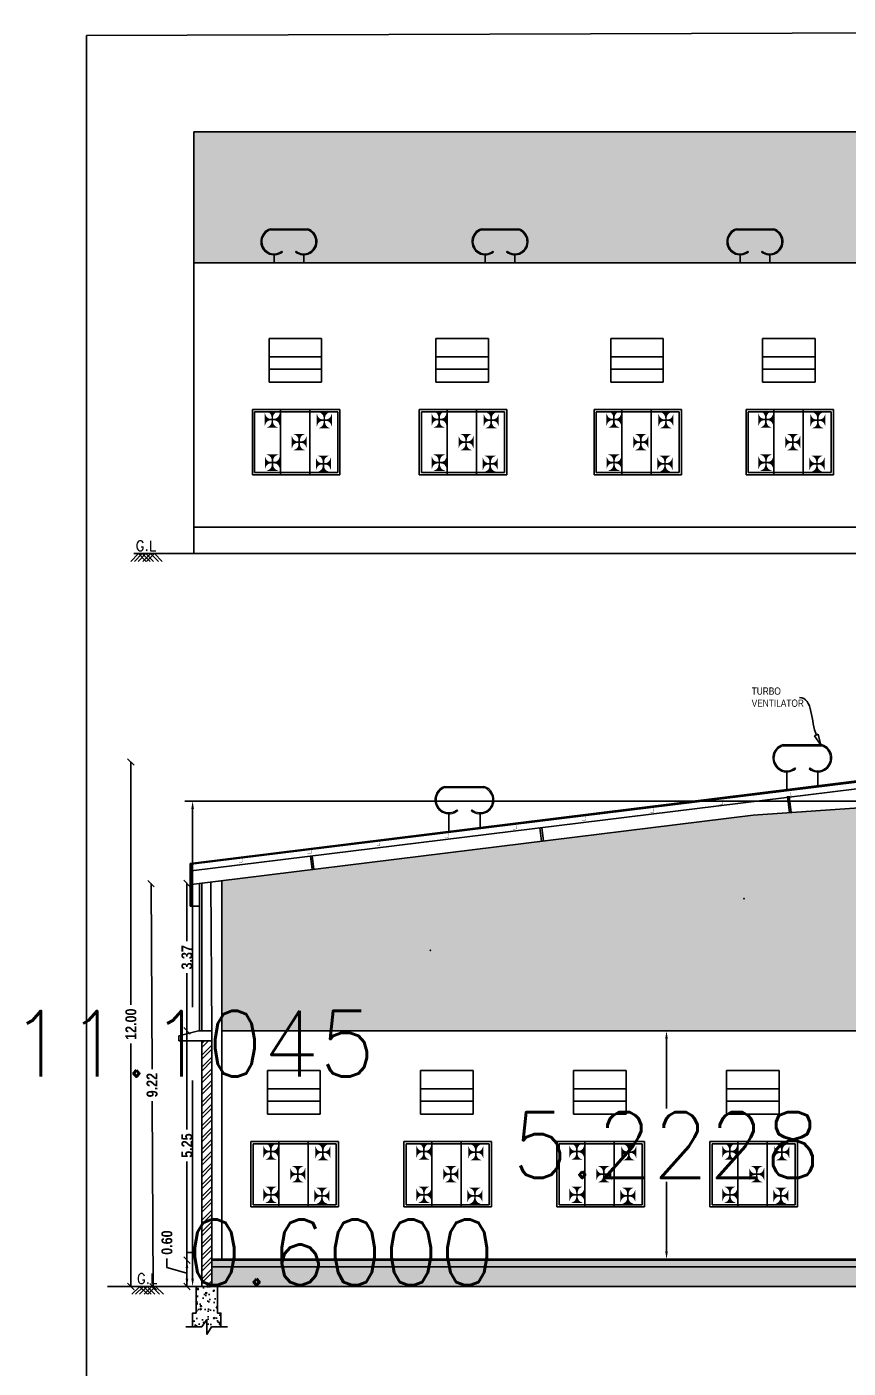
# Model space of a CAD drawing. Header units: metres. Extents: x 1422408 to 2637705, y 4160 to 80428.
# Drawn here: x 2267833.43 to 2267852.22, y 4295.29 to 4325.98 of the extents above; entities that cross this region are included whole.
import ezdxf
from ezdxf import colors
from ezdxf.entities.mleader import LeaderData, LeaderLine
from ezdxf.math import Vec2, Vec3

# ---------------------------------------------------------------- set-up
doc = ezdxf.new("R2010")
doc.units = ezdxf.units.M
doc.header["$LTSCALE"] = 3.5
doc.header["$MEASUREMENT"] = 0
doc.linetypes.add('DOT2', pattern=[0.125, 0, -0.125])
doc.layers.get('0').update_dxf_attribs({"linetype": 'CONTINUOUS'})
doc.layers.get('DEFPOINTS').update_dxf_attribs({"linetype": 'CONTINUOUS'})
for name, color, linetype in [('BLK_1_FLR_0_REGULAR_ROOM_1', 117, 'CONTINUOUS'), ('BLK_1_HT_OF_BLDG', 5, 'CONTINUOUS'), ('BLK_1_PLINTH_HEIGHT', 7, 'CONTINUOUS')]:
    doc.layers.add(name, color=color, linetype=linetype)
doc.layers.add('fur', color=31, linetype='CONTINUOUS', lineweight=9)
doc.styles.get("Standard").update_dxf_attribs({"font": 'txt.shx', "height": 1.5})
doc.styles.add('sty', font='swissc.ttf', dxfattribs={"height": 10})
doc.styles.add('sunahari', font='ARIALNB.TTF', dxfattribs={"height": 0.25})
doc.dimstyles.new('CIVIL Mt.', dxfattribs={"dimscale": 0, "dimtxt": 0.25, "dimasz": 0.15, "dimexe": 0.18, "dimexo": 0.0625, "dimgap": 0.1, "dimtad": 0, "dimzin": 0, "dimdsep": 46, "dimtxsty": 'sunahari', "dimblk": 'OBLIQUE', "dimcen": 0.09, "dimse1": 1, "dimse2": 1, "dimclrd": 253, "dimclrt": 4, "dimadec": 0, "dimazin": 0, "dimtfac": 1, "dimtofl": 0, "dimtmove": 1, "dimatfit": 3, "dimfxl": 0, "dimfrac": 2, "dimtolj": 1, "dimtzin": 0, "dimarcsym": 0})
doc.dimstyles.get("Standard").update_dxf_attribs({"dimtxt": 0.18, "dimasz": 0.18, "dimexe": 0.18, "dimexo": 0.0625, "dimgap": 0.09, "dimtad": 0, "dimtih": 1, "dimtoh": 1, "dimdec": 4, "dimzin": 0, "dimdsep": 46, "dimtxsty": 'Standard', "dimcen": 0.09, "dimadec": 0, "dimazin": 0, "dimtfac": 1, "dimtdec": 4, "dimtofl": 0, "dimtmove": 0, "dimatfit": 3, "dimfxl": 0, "dimtolj": 1, "dimtzin": 0, "dimarcsym": 0})
pattern_1 = [(90, (2269666.6561, -10534.97332), (-0.3175, 1e-16), []), (90, (2269666.81485, -10534.81457), (-0.3175, 1e-16), [0.15875, -0.079375])]

# ---------------------------------------------------------------- blocks, each defined once
blk = doc.blocks.new('DGDFG')
at = {"ltscale": 1.5}
for p, q in [((-1713.962, 14910.274), (-1713.962, 14908.779)), ((-1713.962, 14908.779, 0.095), (-1713.962, 14910.274, 0.095)), ((-1713.962, 14910.274, 0.095), (-1711.962, 14910.274, 0.095)), ((-1713.912, 14908.829, 0.095), (-1713.912, 14910.224, 0.095)), ((-1713.912, 14910.224, 0.095), (-1712.012, 14910.224, 0.095)), ((-1713.323, 14910.274, 0.095), (-1713.323, 14908.779, 0.095)), ((-1712.653, 14910.274, 0.095), (-1712.653, 14908.779, 0.095)), ((-1712.012, 14910.224, 0.095), (-1712.012, 14908.829, 0.095)), ((-1711.962, 14910.274), (-1711.962, 14908.779)), ((-1711.962, 14910.274, 0.095), (-1711.962, 14908.779, 0.095)), ((-1711.962, 14908.779, 0.095), (-1713.962, 14908.779, 0.095)), ((-1712.012, 14908.829, 0.095), (-1713.912, 14908.829, 0.095)), ((-1712.159, 14908.779), (-1713.659, 14908.779, 0.094))]:
    blk.add_line(p, q, dxfattribs=at)
at = {"ltscale": 1.5, "char_height": 0.37516, "attachment_point": 1}
for insert in [(-1713.706, 14910.232, 0.095), (-1712.516, 14910.218, 0.095), (-1713.09, 14909.715, 0.095), (-1713.703, 14909.245, 0.095), (-1712.537, 14909.219, 0.095)]:
    blk.add_mtext('{\\fWingdings|b0|i0|c2|p2;X}', dxfattribs=dict(at, insert=insert))
blk = doc.blocks.new('A$C1C3136BA')
at = {"layer": 'fur', "ltscale": 0.25}
for p, q in [((0.227, 0.62), (1.113, 0.62)), ((0.227, 0.593), (1.113, 0.593)), ((0.499, 0.091), (0.516, 0.07)), ((0.841, 0.091), (0.824, 0.07))]:
    blk.add_line(p, q, dxfattribs=at)
for centre, radius, start, end in [((0.315, 0.316), 0.317, 106.2596, 309.2134), ((1.024, 0.316), 0.317, 230.7866, 73.7404), ((0.315, 0.316), 0.29, 106.2596, 309.2134), ((1.024, 0.316), 0.29, 230.7866, 73.7404)]:
    blk.add_arc(centre, radius, start, end, dxfattribs=at)
blk = doc.blocks.new('_ClosedBlank')
at = {"color": 0, "linetype": 'ByBlock', "lineweight": -2}
for p, q in [((-1, 0.17), (0, 0)), ((-1, 0.17), (-1, -0.17)), ((0, 0), (-1, -0.17))]:
    blk.add_line(p, q, dxfattribs=at)
blk = doc.blocks.new('_Oblique')
at = {"color": 0, "linetype": 'ByBlock', "lineweight": -2}
blk.add_line((-0.5, -0.5), (0.5, 0.5), dxfattribs=at)
blk = doc.blocks.new('*D955')
at = {"color": 253, "lineweight": -2, "ltscale": 0.25}
for p, q in [((2267836.272, 4306.379), (2267836.295, 4302.135)), ((2267836.322, 4297.156), (2267836.299, 4301.4))]:
    blk.add_line(p, q, dxfattribs=at)
at = {"layer": 'DEFPOINTS', "color": 0, "ltscale": 0.25}
for p in [(2267836.272, 4306.379), (2267837.382, 4306.385), (2267837.432, 4297.162)]:
    blk.add_point(p, dxfattribs=at)
at = {"color": 253, "lineweight": -2, "ltscale": 0.25, "xscale": 0.15, "yscale": 0.15, "zscale": 0.15}
for p, rotation in [((2267836.272, 4306.379), 90.31092269875623), ((2267836.322, 4297.156), 270.3109226987563)]:
    blk.add_blockref('_Oblique', p, dxfattribs=dict(at, rotation=rotation))
at = {"color": 4, "lineweight": 25, "ltscale": 0.25, "insert": (2267836.297, 4301.768), "char_height": 0.25, "attachment_point": 5, "rotation": 90.3109, "style": 'sunahari'}
blk.add_mtext('\\A1;9.22', dxfattribs=at)
blk = doc.blocks.new('*D956')
at = {"color": 253, "lineweight": -2, "ltscale": 0.25}
for p, q in [((2267835.813, 4309.162), (2267835.813, 4303.602)), ((2267835.813, 4297.162), (2267835.813, 4302.722))]:
    blk.add_line(p, q, dxfattribs=at)
at = {"layer": 'DEFPOINTS', "color": 0, "ltscale": 0.25}
for p in [(2267855.447, 4309.162), (2267835.813, 4297.162), (2267855.447, 4297.162)]:
    blk.add_point(p, dxfattribs=at)
at = {"color": 253, "lineweight": -2, "ltscale": 0.25, "xscale": 0.15, "yscale": 0.15, "zscale": 0.15}
for p, rotation in [((2267835.813, 4309.162), 90), ((2267835.813, 4297.162), 270)]:
    blk.add_blockref('_Oblique', p, dxfattribs=dict(at, rotation=rotation))
at = {"color": 4, "lineweight": 25, "ltscale": 0.25, "insert": (2267835.813, 4303.162), "char_height": 0.25, "attachment_point": 5, "rotation": 90, "style": 'sunahari'}
blk.add_mtext('\\A1;12.00', dxfattribs=at)
blk = doc.blocks.new('*D957')
at = {"color": 253, "lineweight": -2, "ltscale": 0.25}
for p, q in [((2267836.637, 4297.599), (2267836.637, 4297.799)), ((2267837.095, 4297.462), (2267836.637, 4297.599)), ((2267837.095, 4297.162), (2267837.095, 4297.762))]:
    blk.add_line(p, q, dxfattribs=at)
at = {"layer": 'DEFPOINTS', "color": 0, "ltscale": 0.25}
for p in [(2267837.095, 4297.762), (2267840.773, 4297.762), (2267839.052, 4297.162)]:
    blk.add_point(p, dxfattribs=at)
at = {"color": 253, "lineweight": -2, "ltscale": 0.25, "xscale": 0.15, "yscale": 0.15, "zscale": 0.15}
for p, rotation in [((2267837.095, 4297.762), 90), ((2267837.095, 4297.162), 270)]:
    blk.add_blockref('_Oblique', p, dxfattribs=dict(at, rotation=rotation))
at = {"color": 4, "lineweight": 25, "ltscale": 0.25, "insert": (2267836.637, 4298.165), "char_height": 0.25, "attachment_point": 5, "rotation": 90, "style": 'sunahari'}
blk.add_mtext('\\A1;0.60', dxfattribs=at)
blk = doc.blocks.new('*D958')
at = {"color": 253, "lineweight": -2, "ltscale": 0.25}
for p, q in [((2267837.095, 4303.008), (2267837.095, 4300.753)), ((2267837.095, 4297.762), (2267837.095, 4300.017))]:
    blk.add_line(p, q, dxfattribs=at)
at = {"layer": 'DEFPOINTS', "color": 0, "ltscale": 0.25}
for p in [(2267837.095, 4303.008), (2267840.369, 4303.008), (2267840.773, 4297.762)]:
    blk.add_point(p, dxfattribs=at)
at = {"color": 253, "lineweight": -2, "ltscale": 0.25, "xscale": 0.15, "yscale": 0.15, "zscale": 0.15}
for p, rotation in [((2267837.095, 4303.008), 90), ((2267837.095, 4297.762), 270)]:
    blk.add_blockref('_Oblique', p, dxfattribs=dict(at, rotation=rotation))
at = {"color": 4, "lineweight": 25, "ltscale": 0.25, "insert": (2267837.095, 4300.385), "char_height": 0.25, "attachment_point": 5, "rotation": 90, "style": 'sunahari'}
blk.add_mtext('\\A1;5.25', dxfattribs=at)
blk = doc.blocks.new('*D959')
at = {"color": 253, "lineweight": -2, "ltscale": 0.25}
for p, q in [((2267837.095, 4306.379), (2267837.095, 4305.06)), ((2267837.095, 4303.008), (2267837.095, 4304.326))]:
    blk.add_line(p, q, dxfattribs=at)
at = {"layer": 'DEFPOINTS', "color": 0, "ltscale": 0.25}
for p in [(2267837.095, 4306.379), (2267840.432, 4306.379), (2267840.369, 4303.008)]:
    blk.add_point(p, dxfattribs=at)
at = {"color": 253, "lineweight": -2, "ltscale": 0.25, "xscale": 0.15, "yscale": 0.15, "zscale": 0.15}
for p, rotation in [((2267837.095, 4306.379), 90), ((2267837.095, 4303.008), 270)]:
    blk.add_blockref('_Oblique', p, dxfattribs=dict(at, rotation=rotation))
at = {"color": 4, "lineweight": 25, "ltscale": 0.25, "insert": (2267837.095, 4304.693), "char_height": 0.25, "attachment_point": 5, "rotation": 90, "style": 'sunahari'}
blk.add_mtext('\\A1;3.37', dxfattribs=at)
blk = doc.blocks.new('*D1125')
at = {"layer": 'BLK_1_PLINTH_HEIGHT', "color": 0, "lineweight": -2, "ltscale": 400}
for p, q in [((2267837.095, 4297.762), (2267837.095, 4297.942)), ((2267837.095, 4297.942), (2267837.275, 4297.942)), ((2267837.095, 4297.342), (2267837.095, 4297.582))]:
    blk.add_line(p, q, dxfattribs=at)
at = {"layer": 'BLK_1_PLINTH_HEIGHT', "color": 0, "linetype": 'DOT2', "lineweight": -2, "ltscale": 400}
for p, q in [((2267840.711, 4297.762), (2267836.915, 4297.762)), ((2267838.99, 4297.162), (2267836.915, 4297.162))]:
    blk.add_line(p, q, dxfattribs=at)
at = {"layer": 'BLK_1_PLINTH_HEIGHT', "color": 0, "ltscale": 400}
for points in [[(2267837.065, 4297.582), (2267837.125, 4297.582), (2267837.095, 4297.762)], [(2267837.065, 4297.342), (2267837.125, 4297.342), (2267837.095, 4297.162)]]:
    blk.add_solid(points, dxfattribs=at)
at = {"layer": 'DEFPOINTS', "color": 0, "ltscale": 400}
for p in [(2267837.095, 4297.762), (2267840.773, 4297.762), (2267839.052, 4297.162)]:
    blk.add_point(p, dxfattribs=at)
at = {"layer": 'BLK_1_PLINTH_HEIGHT', "color": 0, "ltscale": 400, "insert": (2267840.615, 4297.942), "char_height": 1.5, "attachment_point": 5}
blk.add_mtext('\\A1;0.6000', dxfattribs=at)
blk = doc.blocks.new('*D1124')
at = {"layer": 'BLK_1_HT_OF_BLDG', "color": 0, "lineweight": -2}
for p, q in [((2267855.385, 4308.267), (2267837.044, 4308.267)), ((2267837.224, 4308.087), (2267837.224, 4303.554)), ((2267837.224, 4297.342), (2267837.224, 4301.874)), ((2267856.282, 4297.162), (2267837.044, 4297.162))]:
    blk.add_line(p, q, dxfattribs=at)
at = {"layer": 'BLK_1_HT_OF_BLDG', "color": 0}
for points in [[(2267837.194, 4308.087), (2267837.254, 4308.087), (2267837.224, 4308.267)], [(2267837.194, 4297.342), (2267837.254, 4297.342), (2267837.224, 4297.162)]]:
    blk.add_solid(points, dxfattribs=at)
at = {"layer": 'DEFPOINTS', "color": 0}
for p in [(2267837.224, 4308.267), (2267855.447, 4308.267), (2267856.344, 4297.162)]:
    blk.add_point(p, dxfattribs=at)
at = {"layer": 'BLK_1_HT_OF_BLDG', "color": 0, "insert": (2267837.224, 4302.714), "char_height": 1.5, "attachment_point": 5}
blk.add_mtext('\\A1;11.1045', dxfattribs=at)
blk = doc.blocks.new('*D1137')
at = {"layer": 'BLK_1_FLR_0_REGULAR_ROOM_1', "color": 0, "linetype": 'Continuous', "lineweight": -2, "ltscale": 400}
for p, q in [((2267848.066, 4302.828), (2267848.066, 4301.236)), ((2267848.066, 4297.965), (2267848.066, 4299.556))]:
    blk.add_line(p, q, dxfattribs=at)
at = {"layer": 'BLK_1_FLR_0_REGULAR_ROOM_1', "color": 0, "linetype": 'DOT2', "lineweight": -2, "ltscale": 400}
for p, q in [((2267848.128, 4303.008), (2267848.246, 4303.008)), ((2267848.128, 4297.785), (2267848.246, 4297.785))]:
    blk.add_line(p, q, dxfattribs=at)
at = {"layer": 'BLK_1_FLR_0_REGULAR_ROOM_1', "color": 0, "ltscale": 400}
for points in [[(2267848.036, 4302.828), (2267848.096, 4302.828), (2267848.066, 4303.008)], [(2267848.036, 4297.965), (2267848.096, 4297.965), (2267848.066, 4297.785)]]:
    blk.add_solid(points, dxfattribs=at)
at = {"layer": 'DEFPOINTS', "color": 0, "ltscale": 400}
for p in [(2267848.066, 4303.008), (2267848.066, 4297.785), (2267848.066, 4297.785)]:
    blk.add_point(p, dxfattribs=at)
at = {"layer": 'BLK_1_FLR_0_REGULAR_ROOM_1', "color": 0, "ltscale": 400, "insert": (2267848.066, 4300.396), "char_height": 1.5, "attachment_point": 5}
blk.add_mtext('\\A1;5.2228', dxfattribs=at)

msp = doc.modelspace()

# ---------------------------------------------------------------- hatches: boundary and pattern name
at = {"lineweight": 13}
h = msp.add_hatch(dxfattribs=at)
h.set_pattern_fill('ANSI33', color=252, scale=0.05, angle=45, style=0)
h.set_pattern_definition([(90, (2269663.38748, -10529.69733), (-0.3175, 1e-16), []), (90, (2269663.54623, -10529.53858), (-0.3175, 1e-16), [0.15875, -0.079375])])
h.paths.add_polyline_path([(2267868.49954, 4320.5818), (2267868.49954, 4323.5818), (2267837.24954, 4323.5818), (2267837.24954, 4320.5818)])
h.paths.add_polyline_path([(2267855.10638, 4321.36017), (2267855.87213, 4321.34567, -1.41776679), (2267855.69613, 4320.85208), (2267855.67941, 4320.83161, 1.88822239), (2267855.72371, 4321.33354), (2267855.11023, 4321.33374, 1.2151847), (2267855.36734, 4320.85219), (2267855.38404, 4320.83171, -1.22343571)], flags=16)
h.paths.add_polyline_path([(2267850.25346, 4320.85208), (2267850.23674, 4320.83161, 1.88822239), (2267850.28104, 4321.33354), (2267849.66756, 4321.33374, 1.2151847), (2267849.92467, 4320.85219), (2267849.94137, 4320.83171, -1.22343573), (2267849.66371, 4321.36017), (2267850.42946, 4321.34567, -1.41776679)], flags=16)
h.paths.add_polyline_path([(2267861.24074, 4320.85208), (2267861.22402, 4320.83161, 1.88822239), (2267861.26832, 4321.33354), (2267860.65484, 4321.33374, 1.2151847), (2267860.91194, 4320.85219), (2267860.92864, 4320.83171, -1.22343573), (2267860.65099, 4321.36017), (2267861.41674, 4321.34567, -1.41776679)], flags=16)
h.paths.add_polyline_path([(2267844.42167, 4320.85208), (2267844.40495, 4320.83161, 1.88822239), (2267844.44925, 4321.33354), (2267843.83577, 4321.33374, 1.2151847), (2267844.09287, 4320.85219), (2267844.10957, 4320.83171, -1.22343573), (2267843.83191, 4321.36017), (2267844.59767, 4321.34567, -1.41776679)], flags=16)
h.paths.add_polyline_path([(2267866.66977, 4320.85208), (2267866.65305, 4320.83161, 1.88822239), (2267866.69735, 4321.33354), (2267866.08387, 4321.33374, 1.2151847), (2267866.34097, 4320.85219), (2267866.35767, 4320.83171, -1.22343573), (2267866.08002, 4321.36017), (2267866.84577, 4321.34567, -1.41776679)], flags=16)
h.paths.add_polyline_path([(2267839.59209, 4320.85208), (2267839.57538, 4320.83161, 1.88822239), (2267839.61967, 4321.33354), (2267839.0062, 4321.33374, 1.2151847), (2267839.2633, 4320.85219), (2267839.28, 4320.83171, -1.22343573), (2267839.00234, 4321.36017), (2267839.7681, 4321.34567, -1.41776679)], flags=16)
h = msp.add_hatch(dxfattribs=at)
h.set_pattern_fill('ANSI33', color=252, scale=0.05, angle=45, style=0)
h.set_pattern_definition(pattern_1)
h.paths.add_polyline_path([(2267860.8463, 4307.94164), (2267856.19562, 4308.26658), (2267854.6929, 4308.26619), (2267850.04783, 4307.94164), (2267837.66154, 4306.41342), (2267873.23258, 4306.41342)])
h = msp.add_hatch(dxfattribs=at)
h.set_pattern_fill('ANSI33', color=252, scale=0.05, angle=45, style=0)
h.set_pattern_definition(pattern_1)
h.paths.add_polyline_path([(2267873.01895, 4306.42337), (2267873.23258, 4306.41342), (2267837.89069, 4306.41347), (2267837.89069, 4303.00795), (2267873.01895, 4303.01987)])
h = msp.add_hatch()
h.set_pattern_fill('ANSI32', color=256, scale=0.02)
h.set_pattern_definition([(45, (2269666.5559, -10526.17242), (-0.1347038418, 0.1347038418), []), (45, (2269666.6457, -10526.17242), (-0.1347038418, 0.1347038418), [])])
h.paths.add_polyline_path([(2267837.66154, 4302.78509), (2267837.43154, 4302.78509), (2267837.43154, 4297.16209), (2267837.66154, 4297.16209)])
h = msp.add_hatch()
h.set_pattern_fill('AR-CONC', color=256, scale=0.001, style=0)
h.set_pattern_definition([(50, (2269552.62394, -10595.59173), (0.182184669, -0.0159390855), [0.01905, -0.20955]), (355, (2269552.62394, -10595.59173), (-0.0352434214, 0.1910568452), [0.01524, -0.1676405842]), (100.4514447, (2269552.63912, -10595.59306), (0.146941247, 0.175117752), [0.0161900088, -0.1780902446]), (46.1842, (2269552.62394, -10595.54093), (0.271079041, -0.042042328), [0.028575, -0.314325]), (96.6355576, (2269552.64653, -10595.54444), (0.237404134, 0.2474261246), [0.024285023, -0.267135608]), (351.1841512, (2269552.62394, -10595.54093), (0.237404134, 0.2474261246), [0.022859967, -0.251459732]), (21, (2269552.64934, -10595.55363), (0.1516143913, -0.1022651982), [0.01905, -0.20955]), (326, (2269552.64934, -10595.55363), (0.0618020283, 0.1841879661), [0.01524, -0.16764]), (71.451445, (2269552.66198, -10595.56215), (0.2134164193, 0.0819227689), [0.0161900088, -0.1780899376]), (37.5, (2269552.62394, -10595.59173), (0.00308860325, 0.08455503887), [0, -0.165608, 0, -0.17018, 0, -0.168275]), (7.5, (2269552.62394, -10595.59173), (0.0668196625, 0.1001805748), [0, -0.097028, 0, -0.161798, 0, -0.064135]), (327.5, (2269552.5673, -10595.59173), (0.13559059517, -0.005728744), [0, -0.0635, 0, -0.19812, 0, -0.26289]), (317.5, (2269552.5419, -10595.59173), (0.1481291814, 0.025426491), [0, -0.08255, 0, -0.131572, 0, -0.18669])])
h.paths.add_polyline_path([(2267873.24895, 4297.61209), (2267873.24895, 4297.76209), (2267837.66154, 4297.76209), (2267837.66154, 4297.61209)])
h = msp.add_hatch()
h.set_pattern_fill('AR-SAND', color=256, scale=0.005, style=0)
h.set_pattern_definition([(37.5, (2269552.62394, -10595.59173), (-0.0080001565, 0.2447066187), [0, -0.19304, 0, -0.2159, 0, -0.206375]), (7.5, (2269552.62394, -10595.59173), (0.2247616416, 0.35841255), [0, -0.10414, 0, -0.17399, 0, -0.066675]), (327.5, (2269552.46773, -10595.59173), (0.395496185, 0.0007185923), [0, -0.0635, 0, -0.2286, 0, -0.29845]), (317.5, (2269552.46773, -10595.59173), (0.381778226, 0.111464662), [0, -0.03175, 0, -0.14986, 0, -0.17145])])
h.paths.add_polyline_path([(2267873.24895, 4297.61209), (2267837.66154, 4297.61209), (2267837.66154, 4297.16209), (2267873.24895, 4297.16209)])
h = msp.add_hatch()
h.set_pattern_fill('AR-CONC', color=256, scale=0.0511, style=0)
h.set_pattern_definition([(50, (2253051.25286, 1956.13883), (0.3665199533, -0.032066341), [0.038325, -0.421575]), (355, (2253051.25286, 1956.13883), (-0.0709019315, 0.38437018), [0.03066, -0.33726]), (100.4514445, (2253051.2834, 1956.13616), (0.295618021, 0.352303835), [0.032571238, -0.358283619]), (46.1842, (2253051.25286, 1956.24103), (0.54536032, -0.084580352), [0.0574875, -0.6323625]), (96.6356355, (2253051.2983, 1956.234), (0.477612254, 0.497774605), [0.048856885, -0.537425731]), (351.184164, (2253051.25286, 1956.24103), (0.477612254, 0.497774605), [0.04599, -0.50589]), (21, (2253051.30396, 1956.21548), (0.3050195036, -0.205738253), [0.038325, -0.421575]), (326, (2253051.30396, 1956.21548), (0.124334135, 0.370551673), [0.03066, -0.33726]), (71.4514447, (2253051.32937, 1956.19834), (0.4293536345, 0.164813419), [0.032571237, -0.358283619]), (37.5, (2253051.25286, 1956.13883), (0.0062136861, 0.1701087593), [0, -0.333172, 0, -0.34237, 0, -0.3385375]), (7.5, (2253051.25286, 1956.13883), (0.1344285336, 0.2015443848), [0, -0.195202, 0, -0.325507, 0, -0.1290275]), (327.5, (2253051.1389, 1956.13883), (0.2727832649, -0.0115255395), [0, -0.12775, 0, -0.39858, 0, -0.528885]), (317.5, (2253051.0878, 1956.13883), (0.2980081325, 0.051153646), [0, -0.166075, 0, -0.264698, 0, -0.375585])])
h.paths.add_polyline_path([(2267837.79154, 4297.16209), (2267837.30159, 4297.16209), (2267837.30159, 4296.55209), (2267837.22159, 4296.55209), (2267837.22159, 4296.23593), (2267837.87154, 4296.23593), (2267837.87154, 4296.55209), (2267837.79154, 4296.55209)])

# ---------------------------------------------------------------- linework, layer by layer
at = {"color": 0, "lineweight": 25, "ltscale": 0.25}
for p, q in [((2267837.24954, 4323.5818), (2267837.24954, 4313.9318)), ((2267837.24954, 4323.5818), (2267868.49954, 4323.5818)), ((2267837.24954, 4320.5818), (2267868.49954, 4320.5818)), ((2267840.17386, 4318.8518), (2267838.97386, 4318.8518)), ((2267838.97386, 4318.8518), (2267838.97386, 4317.8518)), ((2267840.17386, 4317.8518), (2267840.17386, 4318.8518)), ((2267843.99046, 4318.8518), (2267842.79046, 4318.8518)), ((2267842.79046, 4318.8518), (2267842.79046, 4317.8518)), ((2267843.99046, 4317.8518), (2267843.99046, 4318.8518)), ((2267847.98894, 4318.8518), (2267846.78894, 4318.8518)), ((2267846.78894, 4318.8518), (2267846.78894, 4317.8518)), ((2267847.98894, 4317.8518), (2267847.98894, 4318.8518)), ((2267851.46555, 4318.8518), (2267850.26555, 4318.8518)), ((2267850.26555, 4318.8518), (2267850.26555, 4317.8518)), ((2267851.46555, 4317.8518), (2267851.46555, 4318.8518)), ((2267838.97386, 4318.43515), (2267840.17386, 4318.43515)), ((2267842.79046, 4318.43515), (2267843.99046, 4318.43515)), ((2267846.78894, 4318.43515), (2267847.98894, 4318.43515)), ((2267850.26555, 4318.43515), (2267851.46555, 4318.43515)), ((2267838.97386, 4318.1518), (2267840.17386, 4318.1518)), ((2267842.79046, 4318.1518), (2267843.99046, 4318.1518)), ((2267846.78894, 4318.1518), (2267847.98894, 4318.1518)), ((2267850.26555, 4318.1518), (2267851.46555, 4318.1518)), ((2267838.97386, 4317.8518), (2267840.17386, 4317.8518)), ((2267842.79046, 4317.8518), (2267843.99046, 4317.8518)), ((2267846.78894, 4317.8518), (2267847.98894, 4317.8518)), ((2267850.26555, 4317.8518), (2267851.46555, 4317.8518)), ((2267837.24954, 4314.5318), (2267868.49954, 4314.5318)), ((2267835.87583, 4313.9318), (2267870.37537, 4313.9318)), ((2267837.38154, 4303.0079), (2267837.38154, 4306.38504)), ((2267837.43154, 4303.0079), (2267837.43154, 4306.38504)), ((2267837.66154, 4303.0079), (2267837.64296, 4306.41112)), ((2267837.89147, 4297.78509), (2267837.8905, 4306.44167)), ((2267836.91154, 4302.89509), (2267837.36154, 4303.0079)), ((2267836.91154, 4302.78509), (2267836.91154, 4302.89509)), ((2267837.36154, 4302.78509), (2267836.91154, 4302.78509)), ((2267837.13154, 4302.78509), (2267837.36154, 4302.78509)), ((2267837.36154, 4303.0079), (2267837.66154, 4303.0079)), ((2267837.36154, 4302.78509), (2267837.66154, 4302.78509)), ((2267837.43154, 4297.16209), (2267837.43154, 4302.78509)), ((2267837.66154, 4297.16209), (2267837.66154, 4303.0079)), ((2267837.89089, 4303.0079), (2267873.01895, 4303.0079)), ((2267840.14042, 4302.10209), (2267838.94042, 4302.10209)), ((2267838.94042, 4302.10209), (2267838.94042, 4301.10209)), ((2267840.14042, 4301.10209), (2267840.14042, 4302.10209)), ((2267843.64042, 4302.10209), (2267842.44042, 4302.10209)), ((2267842.44042, 4302.10209), (2267842.44042, 4301.10209)), ((2267843.64042, 4301.10209), (2267843.64042, 4302.10209)), ((2267847.14042, 4302.10209), (2267845.94042, 4302.10209)), ((2267845.94042, 4302.10209), (2267845.94042, 4301.10209)), ((2267847.14042, 4301.10209), (2267847.14042, 4302.10209)), ((2267850.64042, 4302.10209), (2267849.44042, 4302.10209)), ((2267849.44042, 4302.10209), (2267849.44042, 4301.10209)), ((2267850.64042, 4301.10209), (2267850.64042, 4302.10209)), ((2267838.94042, 4301.68544), (2267840.14042, 4301.68544)), ((2267842.44042, 4301.68544), (2267843.64042, 4301.68544)), ((2267845.94042, 4301.68544), (2267847.14042, 4301.68544)), ((2267849.44042, 4301.68544), (2267850.64042, 4301.68544)), ((2267838.94042, 4301.40209), (2267840.14042, 4301.40209)), ((2267842.44042, 4301.40209), (2267843.64042, 4301.40209)), ((2267845.94042, 4301.40209), (2267847.14042, 4301.40209)), ((2267849.44042, 4301.40209), (2267850.64042, 4301.40209)), ((2267838.94042, 4301.10209), (2267840.14042, 4301.10209)), ((2267842.44042, 4301.10209), (2267843.64042, 4301.10209)), ((2267845.94042, 4301.10209), (2267847.14042, 4301.10209)), ((2267849.44042, 4301.10209), (2267850.64042, 4301.10209)), ((2267837.66154, 4297.78509), (2267873.24895, 4297.78509)), ((2267837.66154, 4297.76209), (2267873.24895, 4297.76209)), ((2267837.66154, 4297.76209), (2267873.24895, 4297.76209)), ((2267837.66154, 4297.61209), (2267873.24895, 4297.61209)), ((2267837.36659, 4297.16209), (2267835.27694, 4297.16209)), ((2267837.36154, 4297.16209), (2267875.32711, 4297.16209))]:
    msp.add_line(p, q, dxfattribs=at)
at = {"ltscale": 0.1}
for p, q in [((2267839.08814, 4320.76318), (2267839.08819, 4320.57535)), ((2267839.76791, 4320.76296), (2267839.76796, 4320.5818)), ((2267843.91771, 4320.76318), (2267843.91776, 4320.57535)), ((2267844.59748, 4320.76296), (2267844.59753, 4320.5818)), ((2267849.7495, 4320.76318), (2267849.74956, 4320.57535)), ((2267850.42928, 4320.76296), (2267850.42932, 4320.5818)), ((2267850.81676, 4308.93243), (2267850.81676, 4308.5323)), ((2267851.52959, 4308.93243), (2267851.52959, 4308.62059)), ((2267843.0874, 4307.97506), (2267843.0874, 4307.57493)), ((2267843.80023, 4307.97506), (2267843.80023, 4307.66322))]:
    msp.add_line(p, q, dxfattribs=at)
at = {"ltscale": 0.8}
for p, q in [((2267835.98724, 4313.9318, 0.24774), (2267835.80817, 4313.75196, 0.24774)), ((2267836.07055, 4313.9318, 0.24774), (2267835.89148, 4313.75196, 0.24774)), ((2267836.15734, 4313.9318, 0.24774), (2267835.97827, 4313.75196, 0.24774)), ((2267835.98377, 4313.9318, 0.24774), (2267836.16284, 4313.75196, 0.24774)), ((2267836.07055, 4313.9318, 0.24774), (2267836.24963, 4313.75196, 0.24774)), ((2267836.26748, 4313.9318, 0.24774), (2267836.0884, 4313.75196, 0.24774)), ((2267836.15387, 4313.9318, 0.24774), (2267836.33294, 4313.75196, 0.24774)), ((2267836.35079, 4313.9318, 0.24774), (2267836.17172, 4313.75196, 0.24774)), ((2267836.26401, 4313.9318, 0.24774), (2267836.44308, 4313.75196, 0.24774)), ((2267836.35079, 4313.9318, 0.24774), (2267836.52986, 4313.75196, 0.24774)), ((2267836.01431, 4297.16383), (2267835.83524, 4296.98399)), ((2267836.09763, 4297.16383), (2267835.91855, 4296.98399)), ((2267836.18441, 4297.16383), (2267836.00534, 4296.98399)), ((2267836.01084, 4297.16383), (2267836.18992, 4296.98399)), ((2267836.09763, 4297.16383), (2267836.2767, 4296.98399)), ((2267836.29455, 4297.16383), (2267836.11548, 4296.98399)), ((2267836.18094, 4297.16383), (2267836.36002, 4296.98399)), ((2267836.37786, 4297.16383), (2267836.19879, 4296.98399)), ((2267836.29108, 4297.16383), (2267836.47015, 4296.98399)), ((2267836.37786, 4297.16383), (2267836.55694, 4296.98399))]:
    msp.add_line(p, q, dxfattribs=at)
at = {"linetype": 'ByBlock', "lineweight": -2}
for p, q in [((2267837.16741, 4306.84167), (2267855.44706, 4309.10581)), ((2267837.19257, 4306.82468), (2267855.44706, 4309.07693)), ((2267837.19257, 4306.67275), (2267855.44706, 4308.91926)), ((2267850.04783, 4307.94164), (2267854.69857, 4308.26658)), ((2267837.19257, 4306.35556), (2267850.04783, 4307.94164)), ((2267837.16741, 4305.85981), (2267837.16741, 4306.84167)), ((2267837.19257, 4305.85981), (2267837.19257, 4306.82468)), ((2267837.16741, 4306.31908), (2267837.19257, 4306.32722))]:
    msp.add_line(p, q, dxfattribs=at)
at = {"color": 5}
for p, q in [((2267850.88144, 4307.99989), (2267850.83503, 4308.37701)), ((2267850.92119, 4308.00266), (2267850.87458, 4308.38142)), ((2267845.20829, 4307.34667), (2267845.1704, 4307.65455)), ((2267845.24804, 4307.34944), (2267845.20989, 4307.65941)), ((2267839.95971, 4306.69909), (2267839.92162, 4307.0086)), ((2267839.99946, 4306.70187), (2267839.96112, 4307.01347)), ((2267837.38154, 4305.85981), (2267837.16741, 4305.85981))]:
    msp.add_line(p, q, dxfattribs=at)
at = {"color": 6, "ltscale": 0.25}
msp.add_line((2267837.38154, 4305.85981), (2267837.16741, 4305.85981), dxfattribs=at)
for p, q in [((2267837.54657, 4296.40554), (2267837.43745, 4296.23593)), ((2267837.54657, 4296.06568), (2267837.54657, 4296.40554)), ((2267837.07159, 4296.23593), (2267837.43745, 4296.23593)), ((2267837.54657, 4296.06568), (2267837.65651, 4296.23593)), ((2267837.65651, 4296.23593), (2267838.02154, 4296.23593))]:
    msp.add_line(p, q)
at = {"color": 0, "lineweight": 25, "ltscale": 0.25}
for points in [[(2267834.799, 4325.78168), (2267894.76643, 4325.982), (2267894.76643, 4250.0195), (2267834.799, 4249.81918)], [(2267837.66154, 4297.76209), (2267873.24895, 4297.76209), (2267873.24895, 4297.61209), (2267837.66154, 4297.61209)]]:
    msp.add_lwpolyline(points, close=True, dxfattribs=at)
at = {"const_width": 0.00629}
for points in [[(2267849.26039, 4308.19122), (2267849.34807, 4308.19702), (2267849.34184, 4308.29119)], [(2267850.82878, 4308.37632), (2267850.91611, 4308.38606), (2267850.90565, 4308.47985)], [(2267847.69235, 4308.00218), (2267847.78002, 4308.00798), (2267847.7738, 4308.10215)], [(2267844.55626, 4307.62411), (2267844.64394, 4307.62991), (2267844.63771, 4307.72408)], [(2267846.1243, 4307.81315), (2267846.21198, 4307.81894), (2267846.20575, 4307.91311)], [(2267842.98822, 4307.43507), (2267843.07589, 4307.44087), (2267843.06967, 4307.53504)], [(2267839.85213, 4307.05699), (2267839.9398, 4307.06279), (2267839.93358, 4307.15696)], [(2267841.42017, 4307.24603), (2267841.50785, 4307.25183), (2267841.50162, 4307.346)], [(2267838.28408, 4306.86796), (2267838.37176, 4306.87375), (2267838.36553, 4306.96793)]]:
    msp.add_lwpolyline(points, dxfattribs=at)
for points in [[(2267837.22159, 4296.23593), (2267837.22159, 4296.55209), (2267837.30159, 4296.55209), (2267837.30159, 4297.16209), (2267837.43159, 4297.16209), (2267837.66154, 4297.16209), (2267837.79154, 4297.16209), (2267837.79154, 4296.55209), (2267837.87154, 4296.55209), (2267837.87154, 4296.23593)], [(2267837.65651, 4296.23593), (2267837.87154, 4296.23593), (2267837.87154, 4296.55209), (2267837.79154, 4296.55209), (2267837.79154, 4297.16209), (2267837.30159, 4297.16209), (2267837.30159, 4296.55209), (2267837.22159, 4296.55209), (2267837.22159, 4296.23593), (2267837.43745, 4296.23593)]]:
    msp.add_lwpolyline(points)
at = {"color": 4}
for p in [(2267849.84131, 4306.03677), (2267842.666, 4304.849)]:
    msp.add_point(p, dxfattribs=at)

# ---------------------------------------------------------------- block references
at = {"ltscale": 0.1}
for p, xscale, yscale, zscale, rotation in [((2267838.78457, 4320.76488), 0.9600000000008052, 0.9600000000008052, 0.9600000000008052, 359.9814600463624), ((2267843.61415, 4320.76488), 0.9600000000008052, 0.9600000000008052, 0.9600000000008052, 359.9814600463624), ((2267849.44594, 4320.76488), 0.9600000000008052, 0.9600000000008052, 0.9600000000008052, 359.9814600463624), ((2267850.49844, 4308.93473), 1.006681877377392, 1.006681877377392, 1.006681877377392, 359.9658001803002), ((2267850.49844, 4308.93473), 1.006681877377392, 1.006681877377392, 1.006681877377392, 359.9658001803002), ((2267842.76907, 4307.97736), 1.006681877377392, 1.006681877377392, 1.006681877377392, 359.9658001803002), ((2267842.76907, 4307.97736), 1.006681877377392, 1.006681877377392, 1.006681877377392, 359.9658001803002)]:
    msp.add_blockref('A$C1C3136BA', p, dxfattribs=dict(at, xscale=xscale, yscale=yscale, zscale=zscale, rotation=rotation))
at = {"color": 0, "lineweight": 25}
for p in [(2269552.55515, -10593.04738), (2269556.37174, -10593.04738), (2269560.37023, -10593.04738), (2269563.84683, -10593.04738), (2269552.52171, -10609.79709), (2269556.02171, -10609.79709), (2269559.52171, -10609.79709), (2269563.02171, -10609.79709)]:
    msp.add_blockref('DGDFG', p, dxfattribs=at)

# ---------------------------------------------------------------- texts
at = {"ltscale": 0.8}
for p in [(2267835.92, 4313.99423, 0.24774), (2267835.94707, 4297.22626)]:
    msp.add_text('G.L', height=0.2286, dxfattribs=at).set_placement(p)

# ---------------------------------------------------------------- dimensions: what is measured, and where the dimension line sits
at = {"color": 1, "lineweight": 25, "ltscale": 0.25}
for p1, p2, distance, picture, middle in [((2267855.44706, 4309.16209), (2267855.44706, 4297.16209), -19.63404, '*D956', (2267835.81302, 4303.16209)), ((2267837.43159, 4297.16209), (2267837.38154, 4306.38504), 1.10981, '*D955', (2267836.29677, 4301.76754))]:
    dim = msp.add_aligned_dim(p1=p1, p2=p2, distance=distance, dimstyle='CIVIL Mt.', override={"dimscale": 1}, dxfattribs=at)
    dim.commit()
    dim.dimension.update_dxf_attribs({"geometry": picture, "text_midpoint": middle})
for base, p1, p2, picture, middle in [((2267837.09458, 4306.37887), (2267840.36942, 4303.0079), (2267840.43249, 4306.37887), '*D959', (2267837.09458, 4304.69339)), ((2267837.09458, 4303.0079), (2267840.77329, 4297.76209), (2267840.36942, 4303.0079), '*D958', (2267837.09458, 4300.38499)), ((2267837.09458, 4297.76209), (2267839.05201, 4297.16209), (2267840.77329, 4297.76209), '*D957', (2267836.63702, 4297.89935))]:
    dim = msp.add_linear_dim(base=base, p1=p1, p2=p2, angle=270, dimstyle='CIVIL Mt.', override={"dimscale": 1}, dxfattribs=at)
    dim.commit()
    dim.dimension.update_dxf_attribs({"geometry": picture, "text_midpoint": middle})
at = {"layer": 'BLK_1_FLR_0_REGULAR_ROOM_1', "color": 4, "ltscale": 400}
dim = msp.add_aligned_dim(p1=(2267848.06571, 4303.0079), p2=(2267848.06571, 4297.78509), distance=0, dimstyle='Standard', override={"dimfxl": 0.18}, dxfattribs=at)
dim.commit()
dim.dimension.update_dxf_attribs({"geometry": '*D1137', "text_midpoint": (2267848.06571, 4300.39649)})
at = {"layer": 'BLK_1_HT_OF_BLDG'}
dim = msp.add_linear_dim(base=(2267837.22404, 4308.26658), p1=(2267856.34433, 4297.16209), p2=(2267855.44706, 4308.26658), angle=90, dimstyle='Standard', override={"dimscale": 1}, dxfattribs=at)
dim.commit()
dim.dimension.update_dxf_attribs({"geometry": '*D1124', "text_midpoint": (2267837.22404, 4302.71433)})
at = {"layer": 'BLK_1_PLINTH_HEIGHT', "ltscale": 400}
dim = msp.add_linear_dim(base=(2267837.09458, 4297.76209), p1=(2267839.05201, 4297.16209), p2=(2267840.77329, 4297.76209), angle=270, dimstyle='Standard', override={"dimfxl": 0}, dxfattribs=at)
dim.commit()
dim.dimension.update_dxf_attribs({"geometry": '*D1125', "text_midpoint": (2267840.61458, 4297.94209)})

# ---------------------------------------------------------------- leaders
at = {"color": 3, "lineweight": 25}
ml = msp.add_multileader_mtext('Standard', dxfattribs=at)
ml.set_content('TURBO\\PVENTILATOR', color=4, style='sty')
ml.set_leader_properties(color=253)
ml.set_arrow_properties(name='CLOSEDBLANK')
ml.build(insert=Vec2(0, 0))
ml.multileader.update_dxf_attribs({"leader_type": 2, "text_left_attachment_type": 2, "text_right_attachment_type": 2, "dogleg_length": 0.0092, "arrow_head_size": 0.25556})
ctx = ml.context
ctx.base_point, ctx.char_height, ctx.arrow_head_size, ctx.landing_gap_size, ctx.plane_origin = Vec3(2267850.01273, 4310.63954), 0.166111, 0.25556, 0.0016, Vec3(2267851.59884, 4309.54565)
ctx.left_attachment, ctx.right_attachment = 2, 2
notes = []
notes.append((ctx, [(1, (1, 1, 0), (2267851.1166, 4310.63954), (-1, 0), 0.0092, [(0, [(2267851.59884, 4309.54565)], 0, [])])]))
ctx.mtext.insert, ctx.mtext.flow_direction = Vec3(2267850.01432, 4310.86701), 5
for ctx, leaders in notes:
    for number, flags, end, landing, length, lines in leaders:
        leader = LeaderData()
        leader.index, (leader.has_last_leader_line, leader.has_dogleg_vector, leader.attachment_direction) = number, flags
        leader.last_leader_point, leader.dogleg_vector, leader.dogleg_length = Vec3(end), Vec3(landing), length
        for number, points, colour, breaks in lines:
            line = LeaderLine()
            line.index, line.vertices, line.color, line.breaks = number, Vec3.list(points), colors.encode_raw_color(colour), breaks
            leader.lines.append(line)
        ctx.leaders.append(leader)

doc.saveas('drawing.dxf')
